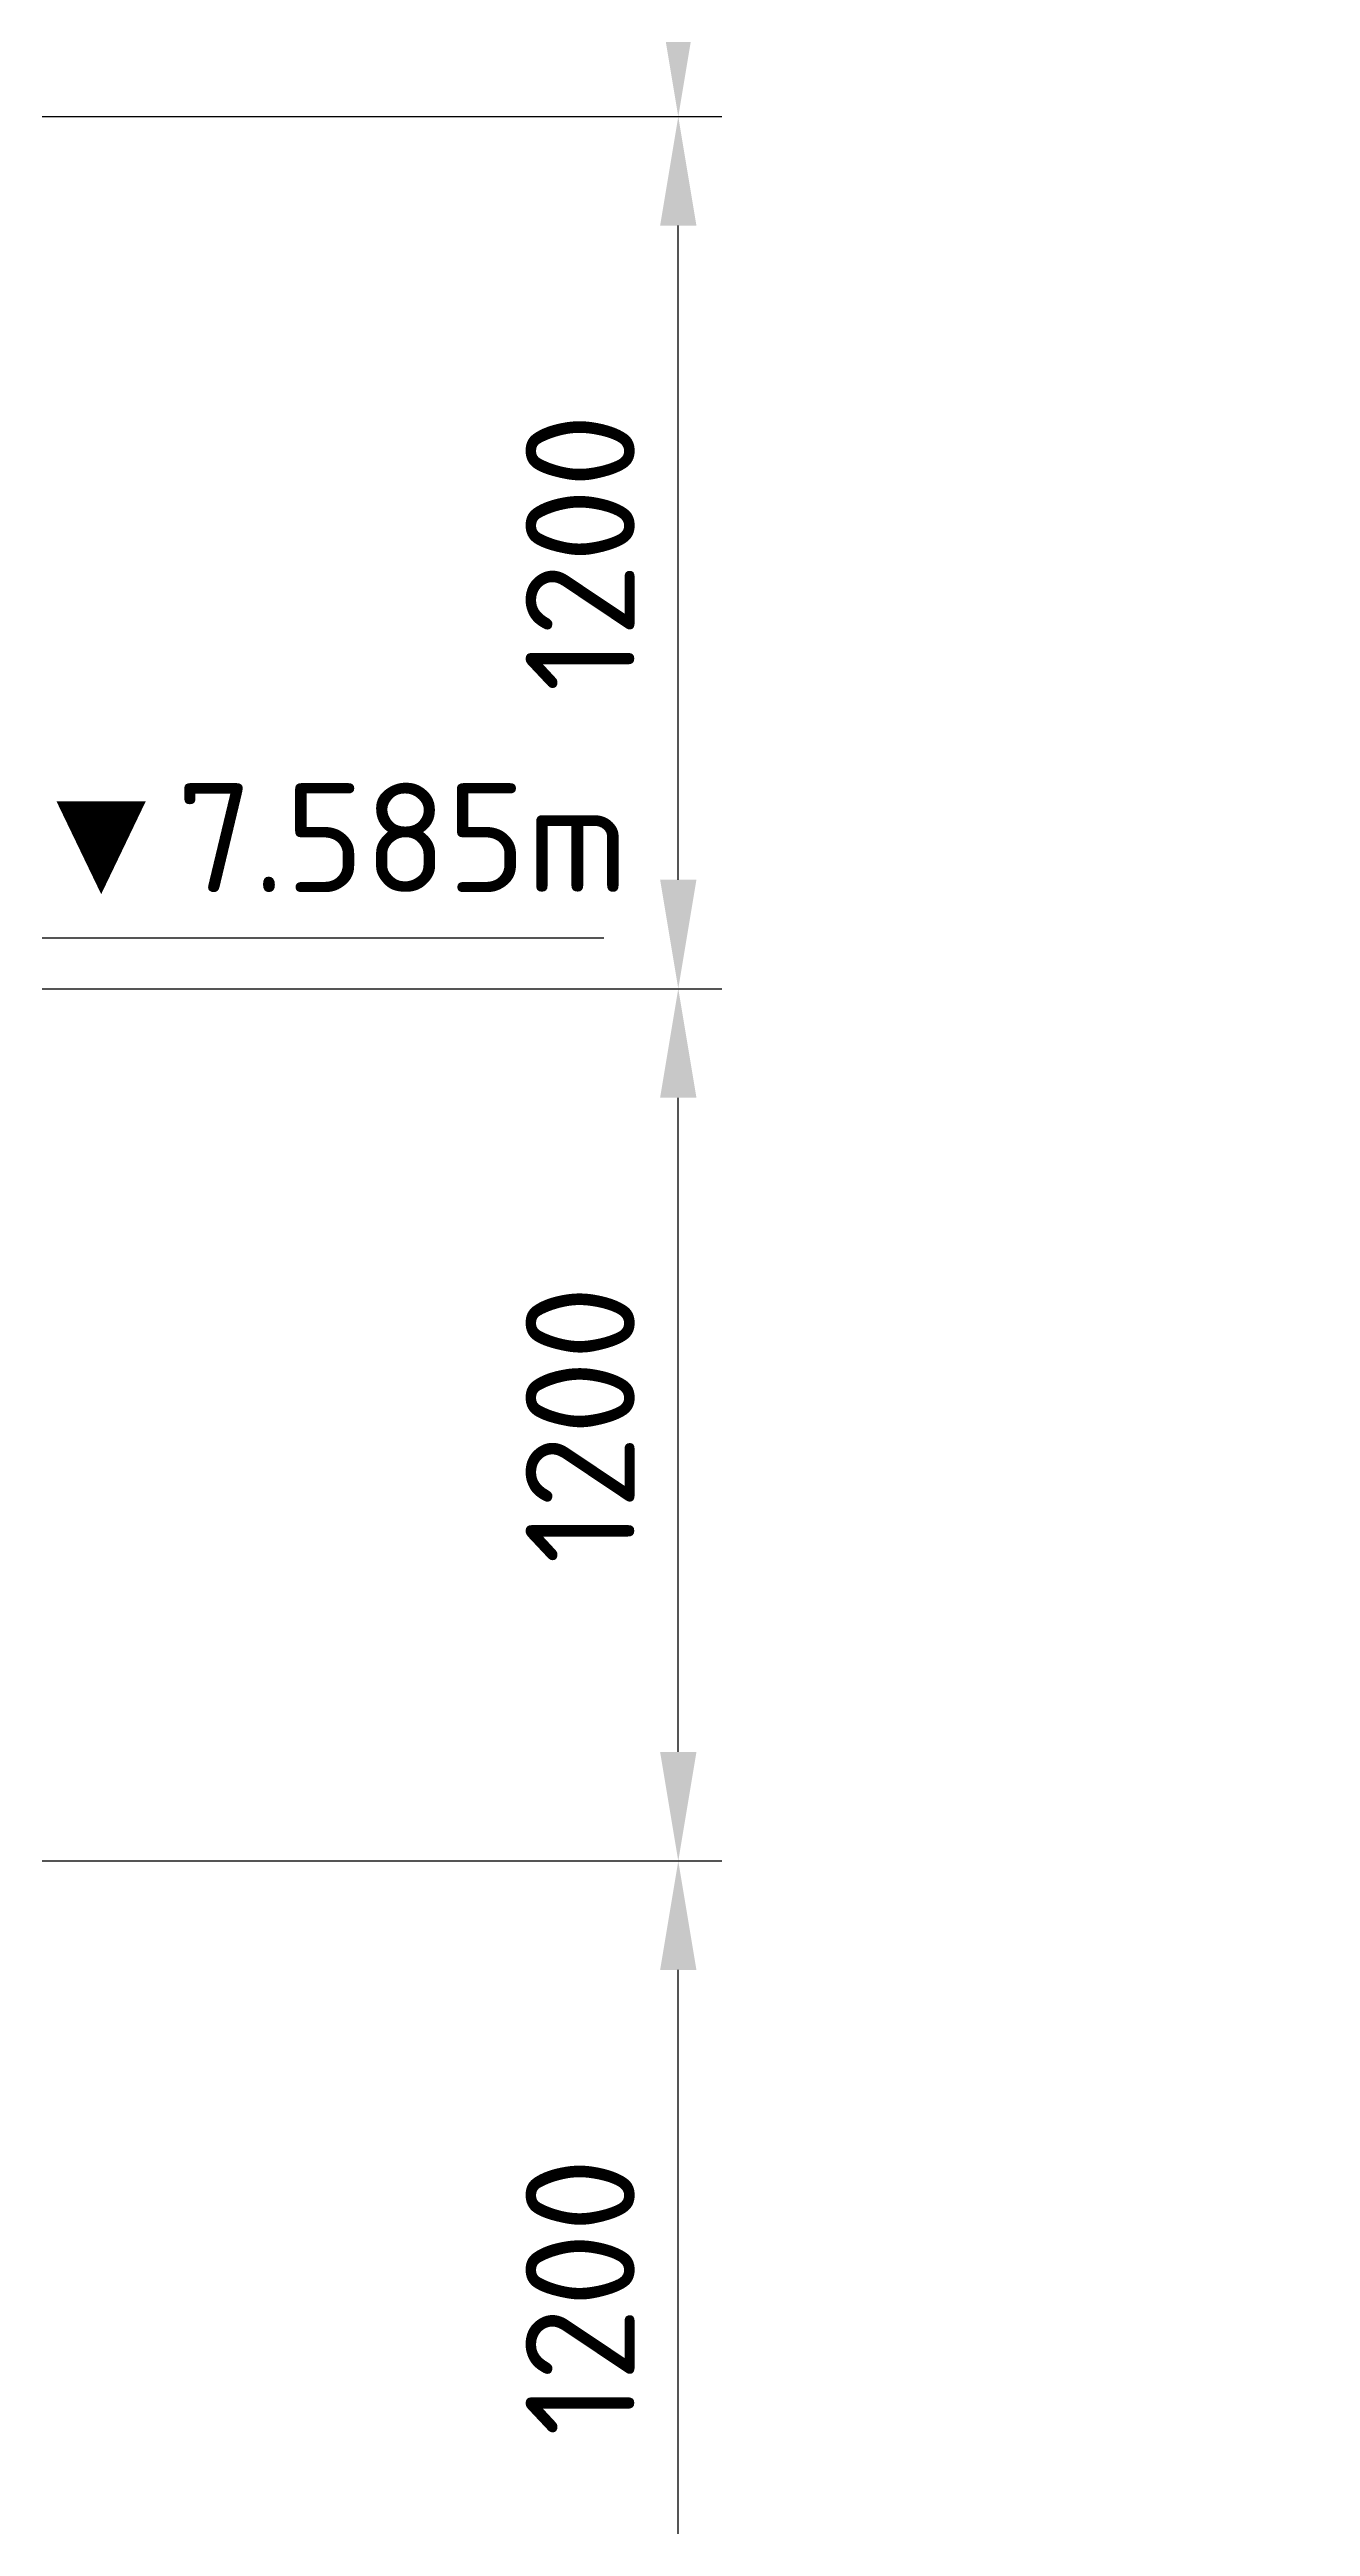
# Model space of a CAD drawing. Header units: millimetres. Extents: x -272986 to 200319, y -34579 to 49604.
# Drawn here: x -28169 to -26434, y 7386 to 10794 of the extents above; entities that cross this region are included whole.
import ezdxf
from ezdxf import colors
from ezdxf.entities.mleader import LeaderData, LeaderLine
from ezdxf.math import Vec2, Vec3

# ---------------------------------------------------------------- set-up
doc = ezdxf.new("R2010")
doc.units = ezdxf.units.MM
doc.layers.get('Defpoints').update_dxf_attribs({"color": 9})
doc.layers.add('X 3001 D', color=5, linetype='Continuous')
doc.layers.add('X 4001 T', color=7, linetype='Continuous')
doc.styles.add('BIT STD. 2.5', font='isocpeur.ttf', dxfattribs={"height": 2.5})
doc.styles.add('BIT STD. 3.0', font='isocpeur.ttf', dxfattribs={"height": 2.5})
doc.dimstyles.new('BIT STD. 2.5', dxfattribs={"dimtxt": 2.5, "dimasz": 2.5, "dimexe": 1, "dimexo": 0.75, "dimgap": 1, "dimtad": 1, "dimdec": 0, "dimdsep": 46, "dimtxsty": 'BIT STD. 2.5', "dimcen": 0, "dimadec": 0, "dimazin": 0, "dimtfac": 1, "dimtdec": 0, "dimtmove": 0, "dimatfit": 3, "dimfxl": 1, "dimtfill": 1, "dimlwd": -1, "dimlwe": -1, "dimarcsym": 0})
doc.dimstyles.new('BIT STD. 3.0', dxfattribs={"dimtxt": 3, "dimasz": 3, "dimexe": 1, "dimexo": 0.75, "dimgap": 1, "dimtad": 1, "dimdec": 0, "dimdsep": 46, "dimtxsty": 'BIT STD. 3.0', "dimcen": 0, "dimadec": 0, "dimazin": 0, "dimtfac": 1, "dimtdec": 0, "dimtmove": 0, "dimatfit": 3, "dimfxl": 1, "dimtfill": 1, "dimlwd": -1, "dimlwe": -1, "dimarcsym": 0})

# ---------------------------------------------------------------- blocks, each defined once
blk = doc.blocks.new('*D32')
at = {"layer": 'Defpoints', "color": 0, "transparency": 16777216}
for p in [(-29510.67678410279, 8302.029233528097), (-27304.06413126659, 8302.0292335281), (-29510.67678410279, 7102.029233528097)]:
    blk.add_point(p, dxfattribs=at)
at = {"layer": 'X 3001 D', "color": 0, "transparency": 16777216}
for p, q in [((-29465.67678410279, 8302.029233528097), (-27244.06413126659, 8302.0292335281)), ((-27304.06413126659, 7252.029233528097), (-27304.06413126659, 8152.029233528098)), ((-29465.67678410279, 7102.029233528097), (-27244.06413126659, 7102.029233528097))]:
    blk.add_line(p, q, dxfattribs=at)
for points in [[(-27329.06413126659, 8152.029233528098), (-27279.06413126659, 8152.029233528098), (-27304.06413126659, 8302.0292335281)], [(-27329.06413126659, 7252.029233528097), (-27279.06413126659, 7252.029233528097), (-27304.06413126659, 7102.029233528097)]]:
    blk.add_solid(points, dxfattribs=at)
at = {"layer": 'X 3001 D', "color": 0, "transparency": 16777216, "insert": (-27439.06413126658, 7702.029233528105), "char_height": 150, "attachment_point": 5, "rotation": 90, "style": 'BIT STD. 2.5', "bg_fill": 3, "box_fill_scale": 1.1, "bg_fill_color": 256, "bg_fill_true_color": 13158600, "bg_fill_transparency": 0}
blk.add_mtext('1200', dxfattribs=at)
blk = doc.blocks.new('*D31')
at = {"layer": 'Defpoints', "color": 0, "transparency": 16777216}
for p in [(-29510.67678410279, 9502.029233528097), (-27304.06413126659, 9502.0292335281), (-29510.67678410279, 8302.029233528097)]:
    blk.add_point(p, dxfattribs=at)
at = {"layer": 'X 3001 D', "color": 0, "transparency": 16777216}
for p, q in [((-29465.67678410279, 9502.029233528097), (-27244.06413126659, 9502.0292335281)), ((-27304.06413126659, 8452.0292335281), (-27304.06413126659, 9352.0292335281)), ((-29465.67678410279, 8302.029233528097), (-27244.06413126659, 8302.0292335281))]:
    blk.add_line(p, q, dxfattribs=at)
for points in [[(-27329.06413126659, 9352.0292335281), (-27279.06413126659, 9352.0292335281), (-27304.06413126659, 9502.0292335281)], [(-27329.06413126659, 8452.0292335281), (-27279.06413126659, 8452.0292335281), (-27304.06413126659, 8302.0292335281)]]:
    blk.add_solid(points, dxfattribs=at)
at = {"layer": 'X 3001 D', "color": 0, "transparency": 16777216, "insert": (-27439.06413126658, 8902.029233528105), "char_height": 150, "attachment_point": 5, "rotation": 90, "style": 'BIT STD. 2.5', "bg_fill": 3, "box_fill_scale": 1.1, "bg_fill_color": 256, "bg_fill_true_color": 13158600, "bg_fill_transparency": 0}
blk.add_mtext('1200', dxfattribs=at)
blk = doc.blocks.new('*D30')
at = {"layer": 'Defpoints', "color": 0, "transparency": 16777216}
for p in [(-29510.67678410279, 10702.0292335281), (-27304.0641312666, 10702.0292335281), (-29510.67678410279, 9502.029233528097)]:
    blk.add_point(p, dxfattribs=at)
at = {"layer": 'X 3001 D', "color": 0, "transparency": 16777216}
for p, q in [((-29465.67678410279, 10702.0292335281), (-27244.0641312666, 10702.0292335281)), ((-27304.0641312666, 9652.0292335281), (-27304.0641312666, 10552.0292335281)), ((-29465.67678410279, 9502.029233528097), (-27244.0641312666, 9502.0292335281))]:
    blk.add_line(p, q, dxfattribs=at)
for points in [[(-27329.0641312666, 10552.0292335281), (-27279.0641312666, 10552.0292335281), (-27304.0641312666, 10702.0292335281)], [(-27329.0641312666, 9652.0292335281), (-27279.0641312666, 9652.0292335281), (-27304.0641312666, 9502.0292335281)]]:
    blk.add_solid(points, dxfattribs=at)
at = {"layer": 'X 3001 D', "color": 0, "transparency": 16777216, "insert": (-27439.06413126659, 10102.0292335281), "char_height": 150, "attachment_point": 5, "rotation": 90, "style": 'BIT STD. 2.5', "bg_fill": 3, "box_fill_scale": 1.1, "bg_fill_color": 256, "bg_fill_true_color": 13158600, "bg_fill_transparency": 0}
blk.add_mtext('1200', dxfattribs=at)
blk = doc.blocks.new('_Dot')
at = {"color": 0, "linetype": 'ByBlock', "lineweight": -2}
blk.add_line((-0.5, 0), (-1, 0), dxfattribs=at)
at = {"color": 0, "linetype": 'ByBlock', "const_width": 0.5}
blk.add_lwpolyline([(-0.25, 0, 1), (0.25, 0, 1)], format="xyb", close=True, dxfattribs=at)
blk = doc.blocks.new('*D280')
at = {"layer": 'Defpoints', "color": 0, "transparency": 16777216}
for p in [(-29510.67678410279, 11902.0292335281), (-27304.06413126661, 11902.0292335281), (-29510.67678410279, 10702.0292335281)]:
    blk.add_point(p, dxfattribs=at)
at = {"layer": 'X 3001 D', "color": 0, "transparency": 16777216}
for p, q in [((-29465.67678410279, 11902.0292335281), (-27244.06413126661, 11902.0292335281)), ((-27304.06413126661, 10852.0292335281), (-27304.06413126661, 11752.0292335281)), ((-29465.67678410279, 10702.0292335281), (-27244.06413126661, 10702.0292335281))]:
    blk.add_line(p, q, dxfattribs=at)
for points in [[(-27329.06413126661, 11752.0292335281), (-27279.06413126661, 11752.0292335281), (-27304.06413126661, 11902.0292335281)], [(-27329.06413126661, 10852.0292335281), (-27279.06413126661, 10852.0292335281), (-27304.06413126661, 10702.0292335281)]]:
    blk.add_solid(points, dxfattribs=at)
at = {"layer": 'X 3001 D', "color": 0, "transparency": 16777216, "insert": (-27439.0641312666, 11302.02923352811), "char_height": 150, "attachment_point": 5, "rotation": 90, "style": 'BIT STD. 2.5', "bg_fill": 3, "box_fill_scale": 1.1, "bg_fill_color": 256, "bg_fill_true_color": 13158600, "bg_fill_transparency": 0}
blk.add_mtext('1200', dxfattribs=at)
blk = doc.blocks.new('*D312')
at = {"layer": 'Defpoints', "color": 0, "transparency": 16777216}
for p in [(-28333.12225586301, 9572.029233528097), (-28227.58609450716, 9572.029233528097), (-33887.25192663548, 1987.029233528126)]:
    blk.add_point(p, dxfattribs=at)
at = {"layer": 'X 3001 D', "color": 0, "transparency": 16777216}
blk.add_line((-28288.12225586301, 9572.029233528097), (-27406.29005085096, 9572.029233528097), dxfattribs=at)
at = {"layer": 'X 3001 D', "color": 0, "transparency": 16777216, "insert": (-27786.93807267906, 9708.615181686351), "char_height": 150, "attachment_point": 5, "style": 'BIT STD. 3.0', "bg_fill": 3, "box_fill_scale": 1.1, "bg_fill_color": 256, "bg_fill_true_color": 13158600, "bg_fill_transparency": 0}
blk.add_mtext('{\\fArial|b0|i0|c0|p34;▼}7.585m', dxfattribs=at)

msp = doc.modelspace()

# ---------------------------------------------------------------- dimensions: what is measured, and where the dimension line sits
at = {"layer": 'X 3001 D', "color": 252}
dim = msp.add_linear_dim(base=(-27304.06413126659, 8302.0292335281), p1=(-29510.67678410278, 7102.029233528094), p2=(-29510.67678410278, 8302.029233528094), angle=90, dimstyle='BIT STD. 2.5', dxfattribs=at)
dim.commit()
dim.dimension.update_dxf_attribs({"geometry": '*D32', "text_midpoint": (-27439.06413126658, 7702.029233528105)})

# ---------------------------------------------------------------- next in the draw order: dimensions: what is measured, and where the dimension line sits
dim = msp.add_linear_dim(base=(-27304.06413126659, 9502.0292335281), p1=(-29510.67678410278, 8302.029233528094), p2=(-29510.67678410278, 9502.029233528094), angle=90, dimstyle='BIT STD. 2.5', dxfattribs=at)
dim.commit()
dim.dimension.update_dxf_attribs({"geometry": '*D31', "text_midpoint": (-27439.06413126658, 8902.029233528105)})

# ---------------------------------------------------------------- next in the draw order: leaders
at = {"layer": 'X 4001 T'}
ml = msp.add_multileader_mtext('Standard', dxfattribs=at)
ml.set_content('{\\LINTERNAL} GALVANISED CAGED LADDER - {\\C1;LOCATION TO BE AGREED} ', color=256, style='BIT STD. 2.5')
ml.set_leader_properties(color=150)
ml.set_arrow_properties(name='DOT')
ml.build(insert=Vec2(0, 0))
ml.multileader.update_dxf_attribs({"text_left_attachment_type": 2, "text_right_attachment_type": 2, "dogleg_length": 3, "arrow_head_size": 150, "scale": 60})
ctx = ml.context
ctx.base_point, ctx.scale, ctx.char_height, ctx.arrow_head_size, ctx.landing_gap_size, ctx.plane_origin = Vec3(-35461.97401534186, 7831.663223992597), 60, 150, 150, 60, Vec3(-37388.9234871572, 4659.836942616159)
ctx.left_attachment, ctx.right_attachment = 2, 2
notes = []
notes.append((ctx, [(1, (1, 1, 0), (-35752.07660793861, 7831.663223992597), (1, 0), 290.1025925967454, [(0, [(-37399.49162904853, 7836.571965343524)], 0, [])])]))
ctx.mtext.insert, ctx.mtext.width, ctx.mtext.defined_height, ctx.mtext.flow_direction = Vec3(-35401.97401534187, 8156.663223992597), 3063.113175745335, 1596.905618155986, 5
for ctx, leaders in notes:
    for number, flags, end, landing, length, lines in leaders:
        leader = LeaderData()
        leader.index, (leader.has_last_leader_line, leader.has_dogleg_vector, leader.attachment_direction) = number, flags
        leader.last_leader_point, leader.dogleg_vector, leader.dogleg_length = Vec3(end), Vec3(landing), length
        for number, points, colour, breaks in lines:
            line = LeaderLine()
            line.index, line.vertices, line.color, line.breaks = number, Vec3.list(points), colors.encode_raw_color(colour), breaks
            leader.lines.append(line)
        ctx.leaders.append(leader)

# ---------------------------------------------------------------- next in the draw order: dimensions: what is measured, and where the dimension line sits
at = {"layer": 'X 3001 D', "color": 252}
dim = msp.add_linear_dim(base=(-27304.0641312666, 10702.0292335281), p1=(-29510.67678410278, 9502.029233528094), p2=(-29510.67678410278, 10702.02923352809), angle=90, dimstyle='BIT STD. 2.5', dxfattribs=at)
dim.commit()
dim.dimension.update_dxf_attribs({"geometry": '*D30', "text_midpoint": (-27439.06413126659, 10102.0292335281)})

# ---------------------------------------------------------------- next in the draw order: dimensions: what is measured, and where the dimension line sits
dim = msp.add_linear_dim(base=(-27304.06413126661, 11902.0292335281), p1=(-29510.67678410278, 10702.0292335281), p2=(-29510.67678410278, 11902.0292335281), angle=90, dimstyle='BIT STD. 2.5', dxfattribs=at)
dim.commit()
dim.dimension.update_dxf_attribs({"geometry": '*D280', "text_midpoint": (-27439.0641312666, 11302.02923352811)})
at = {"layer": 'X 3001 D'}
dim = msp.add_ordinate_dim(feature_location=(-28333.12225586301, 9572.029233528097), offset=(105.53616135584889, 0), dtype=0, origin=(-33887.25192663548, 1987.029233528126), text='{\\fArial|b0|i0|c0|p34;▼}<>', dimstyle='BIT STD. 3.0', override={"dimdec": 3, "dimlfac": 0.001, "dimzin": 0, "dimpost": 'm'}, dxfattribs=at)
dim.commit()
dim.dimension.update_dxf_attribs({"geometry": '*D312', "text_midpoint": (-27786.93807267906, 9708.615181686351)})

doc.saveas('drawing.dxf')
